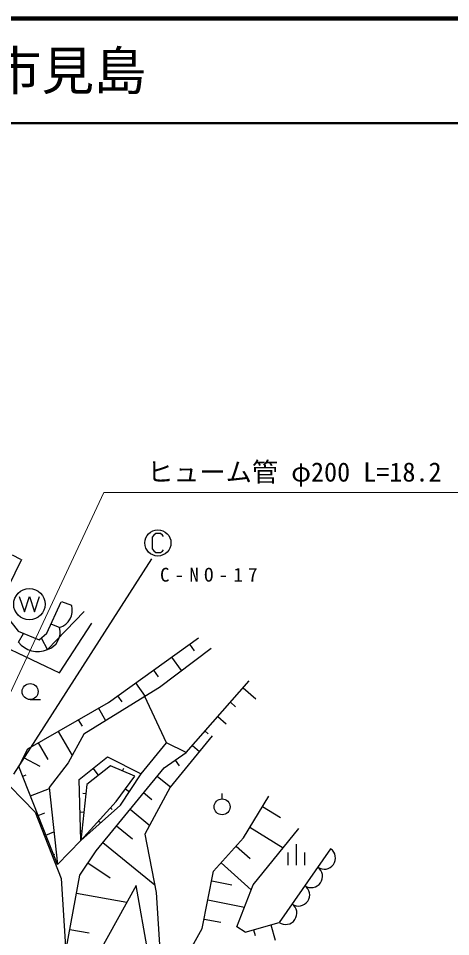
# Model space of a CAD drawing. Units: millimetres, scale not verified. Extents: x 40000 to 680000, y 20000 to 380000.
# Drawn here: x 412810 to 454073, y 292290 to 380000 of the extents above; entities that cross this region are included whole.
import ezdxf
from ezdxf.enums import TextEntityAlignment as Align

# ---------------------------------------------------------------- set-up
doc = ezdxf.new("R2010")
doc.units = ezdxf.units.MM
doc.header["$LTSCALE"] = 1000
doc.linetypes.add('CHAIN', pattern=[18.5, 12, -1.5, 3.5, -1.5])
for name, color, linetype, lineweight in [('M-BGD', 7, 'Continuous', 25), ('M-BMK', 2, 'CHAIN', 13), ('M-STR-HTXT', 7, 'Continuous', 13), ('M-STR-STRC', 7, 'Continuous', 25), ('M-TTL', 2, 'Continuous', 140), ('M-TTL-LINE', 7, 'Continuous', 50)]:
    doc.layers.add(name, color=color, linetype=linetype, lineweight=lineweight)
doc.layers.add('M-TTL-TXT', color=7, linetype='Continuous')
doc.styles.add('ＭＳ ゴシック', font='')
doc.styles.get('ＭＳ ゴシック').set_extended_font_data('MS Gothic')

msp = doc.modelspace()

# ---------------------------------------------------------------- linework, layer by layer
at = {"layer": 'M-BGD'}
for p, q in [((412207, 328772), (413020, 328354)), ((417900, 323922), (416955, 324263)), ((419099, 323339), (415585, 319715)), ((416742, 321818), (416015, 322094)), ((412810, 320427), (413285, 321241)), ((415585, 319715), (415060, 320746)), ((429151, 320222), (429600, 319596)), ((427430, 318988), (428337, 317724)), ((425709, 317754), (426167, 317116)), ((423988, 316521), (424911, 315233)), ((434254, 316051), (435467, 314989)), ((413931, 314936), (414931, 314936)), ((422267, 315287), (422684, 314705)), ((420447, 314115), (421137, 312922)), ((433050, 314677), (433551, 314238)), ((431846, 313302), (432638, 312608)), ((418527, 313005), (418886, 312384)), ((416608, 311896), (417944, 309584)), ((430642, 311928), (430940, 311667)), ((414688, 310786), (415606, 309198)), ((428836, 309866), (426938, 310794)), ((429438, 310554), (430085, 309987)), ((412854, 308546), (413728, 310231)), ((409655, 309031), (414402, 304184)), ((413291, 309389), (414849, 308580)), ((427776, 309145), (428146, 308600)), ((416535, 299167), (412854, 308546)), ((420472, 307723), (419958, 308371)), ((422761, 308117), (422867, 308366)), ((413222, 307608), (413539, 307733)), ((426067, 307630), (427364, 306569)), ((413958, 305733), (415766, 306442)), ((423039, 306416), (423419, 306137)), ((419250, 305935), (418953, 305967)), ((424769, 306042), (425563, 305394)), ((432258, 305445), (432258, 305965)), ((421590, 304587), (421761, 304433)), ((423472, 304455), (425348, 302921)), ((436118, 304715), (437845, 303662)), ((414402, 304184), (416891, 297845)), ((414694, 303857), (415340, 304110)), ((419058, 304145), (418701, 304183)), ((420462, 303336), (420666, 303152)), ((422174, 302868), (423691, 301628)), ((434909, 302733), (438099, 300786)), ((415431, 301981), (416205, 302285)), ((418865, 302355), (418805, 302361)), ((419333, 302085), (419367, 302054)), ((420877, 301281), (425834, 297229)), ((433590, 300942), (434936, 299739)), ((439331, 301128), (439331, 299128)), ((416167, 300105), (416296, 300155)), ((442616, 300679), (437709, 293650)), ((438531, 300328), (438531, 299128)), ((440131, 300328), (440131, 299128)), ((419448, 299326), (421557, 297908)), ((432162, 299343), (435046, 296767)), ((416891, 297845), (417323, 291306)), ((431267, 297630), (433177, 297251)), ((424044, 297179), (420439, 290610)), ((418355, 296437), (423161, 295570)), ((430904, 295801), (434403, 295108)), ((424600, 294023), (424627, 294028)), ((430542, 293972), (432130, 293657)), ((417731, 292982), (419555, 292653)), ((434447, 292714), (437709, 293650)), ((436894, 293416), (437312, 291960)), ((435263, 292948), (435424, 292387))]:
    msp.add_line(p, q, dxfattribs=at)
for points in [[(413103, 328328), (411837, 325688), (410754, 324256), (410874, 323737), (411767, 322780), (412793, 321477), (414800, 320654), (415539, 321284), (416881, 324285)], [(404581, 310823), (401913, 313496), (404922, 320844), (406435, 324708), (408994, 322456), (411405, 320032), (416738, 317493), (419833, 322219)], [(412901, 324764), (413381, 323324), (413861, 324764), (414341, 323324), (414821, 324764)], [(413728, 310231), (421407, 314670), (430011, 320839)], [(431198, 319805), (426283, 316073), (424891, 315220), (419052, 311645), (417572, 308903), (415754, 306550), (416535, 299167), (418768, 301459), (418624, 307306), (421314, 309453), (424537, 307827), (426938, 310794), (424891, 315220)], [(420228, 300487), (426715, 308423), (428836, 309866), (434856, 316739)], [(431296, 311479), (427305, 306563), (424876, 302067), (425975, 296516), (426343, 290532)], [(423924, 307619), (421598, 308616), (419347, 306830), (418768, 301459)], [(418768, 301459), (422566, 304846), (424537, 307827)], [(418768, 301459), (422155, 305213), (423924, 307619)], [(428558, 289858), (430360, 293058), (431448, 298544), (434304, 301741), (436723, 305707)], [(434447, 292714), (433674, 293227), (435222, 297223), (439571, 302609)], [(417419, 291255), (418667, 298165), (420228, 300487)], [(420632, 279259), (422243, 286875), (425156, 290868), (424044, 297179)]]:
    msp.add_lwpolyline(points, dxfattribs=at)
for centre, radius in [((413861, 324044), 1500), ((413931, 315696), 760), ((432258, 304685), 760)]:
    msp.add_circle(centre, radius, dxfattribs=at)
for centre, radius, start, end in [((416217, 323478), 1741, 287.57648, 14.78217), ((415059, 321374), 1741, 287.57648, 14.78217), ((414646, 321817), 2302, 217.12512, 294.08209), ((442003, 299800), 1072, 235.07997, 55.07997), ((440776, 298043), 1072, 235.07997, 55.07997), ((439549, 296286), 1072, 235.07997, 55.07997), ((438323, 294529), 1072, 235.07997, 55.07997)]:
    msp.add_arc(centre, radius, start, end, dxfattribs=at)
at = {"layer": 'M-BMK'}
msp.add_arc((383163, 279249), 30000, 4.07715, 102.42871, dxfattribs=at)
at = {"layer": 'M-STR-HTXT'}
msp.add_lwpolyline([(409563, 310362), (420974, 334707), (457849, 334707)], dxfattribs=at)
at = {"layer": 'M-STR-STRC'}
msp.add_line((412361, 307808), (425557, 328365), dxfattribs=at)
msp.add_lwpolyline([(426675, 330495), (426575, 330645), (426375, 330795), (425925, 330795), (425725, 330645), (425575, 330445), (425575, 329345), (425725, 329145), (425925, 328995), (426375, 328995), (426575, 329095), (426675, 329245)], dxfattribs=at)
msp.add_circle((426125, 329895), 1250, dxfattribs=at)
at = {"layer": 'M-TTL'}
msp.add_line((680000, 380000), (40000, 380000), dxfattribs=at)
at = {"layer": 'M-TTL-LINE'}
msp.add_line((40000, 370000), (680000, 370000), dxfattribs=at)

# ---------------------------------------------------------------- texts
at = {"layer": 'M-STR-HTXT', "style": 'ＭＳ ゴシック'}
msp.add_text('ヒューム管 φ200 L=18.2', height=1833, dxfattribs=at).set_placement((425099, 335207), align=Align.BOTTOM_LEFT)
at = {"layer": 'M-STR-STRC', "insert": (426333, 326177), "char_height": 1320, "attachment_point": 7, "style": 'ＭＳ ゴシック'}
msp.add_mtext('\\T1.56;C-NO-17', dxfattribs=at)
at = {"layer": 'M-TTL-TXT', "style": 'ＭＳ ゴシック'}
msp.add_text('萩市見島', height=3666, dxfattribs=at).set_placement((405024, 375000), align=Align.MIDDLE_LEFT)

doc.saveas('drawing.dxf')
